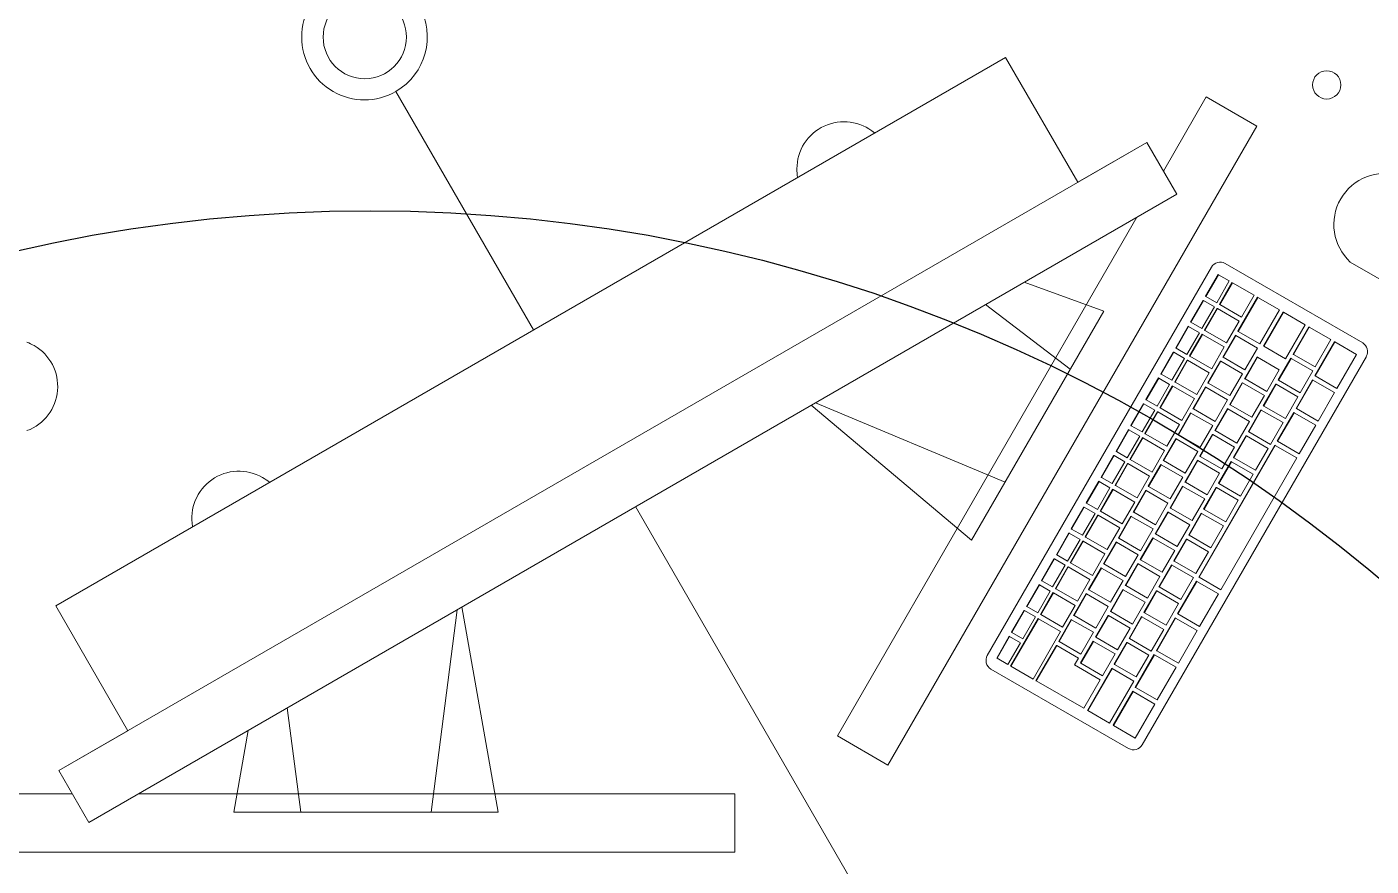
# Model space of a CAD drawing. Header units: millimetres. Extents: x 155920 to 295199, y -4084 to 97293.
# Drawn here: x 176983 to 177839, y 17384 to 17919 of the extents above; entities that cross this region are included whole.
import ezdxf

# ---------------------------------------------------------------- set-up
doc = ezdxf.new("R2010")
doc.units = ezdxf.units.MM
doc.header["$MEASUREMENT"] = 0
for name, color, linetype, lineweight in [('A-GENM', 8, 'CONTINUOUS', 9), ('E-ELEC-EQPM', 8, 'CONTINUOUS', 9), ('I-FURN', 8, 'CONTINUOUS', 9)]:
    doc.layers.add(name, color=color, linetype=linetype, lineweight=lineweight)
doc.layers.add('Social Distancing', color=7, linetype='CONTINUOUS')

msp = doc.modelspace()

# ---------------------------------------------------------------- linework, layer by layer
at = {"layer": 'A-GENM'}
for p, q in [((177594.85, 17518.52), (177737.62, 17765.8)), ((177746.3, 17768.12), (177833.91, 17717.54)), ((177826.02, 17769), (177881.01, 17737.25)), ((177733.81, 17747.22), (177741.81, 17761.07)), ((177742.05, 17760.94), (177734.05, 17747.08)), ((177740.96, 17743.09), (177748.96, 17756.95)), ((177742.05, 17760.94), (177741.81, 17761.07)), ((177748.96, 17756.95), (177742.05, 17760.94)), ((177742.67, 17742.1), (177750.67, 17755.96)), ((177750.91, 17755.82), (177742.91, 17741.96)), ((177750.91, 17755.82), (177750.67, 17755.96)), ((177764.74, 17747.84), (177750.91, 17755.82)), ((177734.05, 17747.08), (177733.81, 17747.22)), ((177734.05, 17747.08), (177740.96, 17743.09)), ((177756.74, 17733.98), (177764.74, 17747.84)), ((177724.31, 17730.76), (177732.31, 17744.62)), ((177732.55, 17744.48), (177724.55, 17730.63)), ((177731.46, 17726.64), (177739.46, 17740.49)), ((177732.55, 17744.48), (177732.31, 17744.62)), ((177739.46, 17740.49), (177732.55, 17744.48)), ((177733.17, 17725.64), (177741.17, 17739.5)), ((177741.41, 17739.36), (177733.41, 17725.51)), ((177741.41, 17739.36), (177741.17, 17739.5)), ((177755.24, 17731.38), (177741.41, 17739.36)), ((177742.91, 17741.96), (177742.67, 17742.1)), ((177742.91, 17741.96), (177756.74, 17733.98)), ((177754.33, 17724.98), (177766.83, 17746.63)), ((177767.06, 17746.49), (177754.56, 17724.84)), ((177767.06, 17746.49), (177766.83, 17746.63)), ((177780.87, 17738.52), (177767.06, 17746.49)), ((177768.37, 17716.87), (177780.87, 17738.52)), ((177724.55, 17730.63), (177724.31, 17730.76)), ((177724.55, 17730.63), (177731.46, 17726.64)), ((177747.24, 17717.53), (177755.24, 17731.38)), ((177770.72, 17715.52), (177783.22, 17737.17)), ((177783.46, 17737.03), (177770.96, 17715.38)), ((177783.46, 17737.03), (177783.22, 17737.17)), ((177797.26, 17729.06), (177783.46, 17737.03)), ((177714.81, 17714.31), (177722.81, 17728.17)), ((177723.05, 17728.03), (177715.05, 17714.17)), ((177721.96, 17710.18), (177729.96, 17724.04)), ((177723.05, 17728.03), (177722.81, 17728.17)), ((177729.96, 17724.04), (177723.05, 17728.03)), ((177723.67, 17709.19), (177731.67, 17723.05)), ((177731.91, 17722.91), (177723.91, 17709.05)), ((177731.91, 17722.91), (177731.67, 17723.05)), ((177745.74, 17714.93), (177731.91, 17722.91)), ((177733.41, 17725.51), (177733.17, 17725.64)), ((177733.41, 17725.51), (177747.24, 17717.53)), ((177744.83, 17708.53), (177752.83, 17722.38)), ((177753.06, 17722.24), (177745.06, 17708.39)), ((177753.06, 17722.24), (177752.83, 17722.38)), ((177766.89, 17714.26), (177753.06, 17722.24)), ((177754.56, 17724.84), (177754.33, 17724.98)), ((177754.56, 17724.84), (177768.37, 17716.87)), ((177784.76, 17707.41), (177797.26, 17729.06)), ((177789.61, 17710.38), (177799.61, 17727.7)), ((177799.85, 17727.56), (177789.85, 17710.24)), ((177799.85, 17727.56), (177799.61, 17727.7)), ((177813.65, 17719.59), (177799.85, 17727.56)), ((177715.05, 17714.17), (177714.81, 17714.31)), ((177715.05, 17714.17), (177721.96, 17710.18)), ((177737.74, 17701.07), (177745.74, 17714.93)), ((177758.89, 17700.41), (177766.89, 17714.26)), ((177770.96, 17715.38), (177770.72, 17715.52)), ((177770.96, 17715.38), (177784.76, 17707.41)), ((177803.5, 17696.59), (177816, 17718.24)), ((177803.65, 17702.27), (177813.65, 17719.59)), ((177816.24, 17718.1), (177803.74, 17696.45)), ((177816.24, 17718.1), (177816, 17718.24)), ((177830.04, 17710.13), (177816.24, 17718.1)), ((177836.23, 17708.87), (177693.46, 17461.59)), ((177705.31, 17697.85), (177713.31, 17711.71)), ((177713.55, 17711.57), (177705.55, 17697.72)), ((177712.46, 17693.73), (177720.46, 17707.58)), ((177713.55, 17711.57), (177713.31, 17711.71)), ((177720.46, 17707.58), (177713.55, 17711.57)), ((177714.17, 17692.74), (177722.17, 17706.59)), ((177722.41, 17706.45), (177714.41, 17692.6)), ((177722.41, 17706.45), (177722.17, 17706.59)), ((177736.24, 17698.47), (177722.41, 17706.45)), ((177723.91, 17709.05), (177723.67, 17709.19)), ((177723.91, 17709.05), (177737.74, 17701.07)), ((177735.33, 17692.07), (177743.33, 17705.93)), ((177743.56, 17705.79), (177735.56, 17691.93)), ((177743.56, 17705.79), (177743.33, 17705.93)), ((177757.39, 17697.81), (177743.56, 17705.79)), ((177745.06, 17708.39), (177744.83, 17708.53)), ((177745.06, 17708.39), (177758.89, 17700.41)), ((177758.72, 17694.73), (177766.72, 17708.59)), ((177766.96, 17708.45), (177758.96, 17694.59)), ((177766.96, 17708.45), (177766.72, 17708.59)), ((177780.78, 17700.47), (177766.96, 17708.45)), ((177780.11, 17693.93), (177788.11, 17707.78)), ((177788.35, 17707.65), (177780.35, 17693.79)), ((177788.35, 17707.65), (177788.11, 17707.78)), ((177802.17, 17699.67), (177788.35, 17707.65)), ((177789.85, 17710.24), (177789.61, 17710.38)), ((177789.85, 17710.24), (177803.65, 17702.27)), ((177817.54, 17688.48), (177830.04, 17710.13)), ((177705.55, 17697.72), (177705.31, 17697.85)), ((177705.55, 17697.72), (177712.46, 17693.73)), ((177728.24, 17684.62), (177736.24, 17698.47)), ((177749.39, 17683.95), (177757.39, 17697.81)), ((177772.78, 17686.61), (177780.78, 17700.47)), ((177794.17, 17685.81), (177802.17, 17699.67)), ((177803.74, 17696.45), (177803.5, 17696.59)), ((177803.74, 17696.45), (177817.54, 17688.48)), ((177695.81, 17681.4), (177703.81, 17695.26)), ((177704.05, 17695.12), (177696.05, 17681.26)), ((177702.96, 17677.27), (177710.96, 17691.13)), ((177704.05, 17695.12), (177703.81, 17695.26)), ((177710.96, 17691.13), (177704.05, 17695.12)), ((177704.67, 17676.28), (177712.67, 17690.14)), ((177712.91, 17690), (177704.91, 17676.14)), ((177712.91, 17690), (177712.67, 17690.14)), ((177726.74, 17682.02), (177712.91, 17690)), ((177714.41, 17692.6), (177714.17, 17692.74)), ((177714.41, 17692.6), (177728.24, 17684.62)), ((177725.83, 17675.62), (177733.83, 17689.47)), ((177734.06, 17689.33), (177726.06, 17675.48)), ((177734.06, 17689.33), (177733.83, 17689.47)), ((177747.89, 17681.35), (177734.06, 17689.33)), ((177735.56, 17691.93), (177735.33, 17692.07)), ((177735.56, 17691.93), (177749.39, 17683.95)), ((177749.22, 17678.28), (177757.22, 17692.13)), ((177757.46, 17691.99), (177749.46, 17678.14)), ((177757.46, 17691.99), (177757.22, 17692.13)), ((177771.28, 17684.01), (177757.46, 17691.99)), ((177758.96, 17694.59), (177758.72, 17694.73)), ((177758.96, 17694.59), (177772.78, 17686.61)), ((177770.61, 17677.47), (177778.61, 17691.33)), ((177778.85, 17691.19), (177770.85, 17677.33)), ((177778.85, 17691.19), (177778.61, 17691.33)), ((177792.67, 17683.21), (177778.85, 17691.19)), ((177780.35, 17693.79), (177780.11, 17693.93)), ((177780.35, 17693.79), (177794.17, 17685.81)), ((177791.5, 17675.8), (177802, 17693.99)), ((177802.24, 17693.85), (177791.74, 17675.66)), ((177802.24, 17693.85), (177802, 17693.99)), ((177816.04, 17685.88), (177802.24, 17693.85)), ((177686.31, 17664.95), (177694.31, 17678.8)), ((177694.55, 17678.66), (177686.55, 17664.81)), ((177694.55, 17678.66), (177694.31, 17678.8)), ((177701.46, 17674.67), (177694.55, 17678.66)), ((177696.05, 17681.26), (177695.81, 17681.4)), ((177696.05, 17681.26), (177702.96, 17677.27)), ((177718.74, 17668.16), (177726.74, 17682.02)), ((177739.89, 17667.5), (177747.89, 17681.35)), ((177749.46, 17678.14), (177749.22, 17678.28)), ((177763.28, 17670.16), (177771.28, 17684.01)), ((177784.67, 17669.35), (177792.67, 17683.21)), ((177805.54, 17667.7), (177816.04, 17685.88)), ((177693.46, 17660.82), (177701.46, 17674.67)), ((177695.17, 17659.83), (177703.17, 17673.68)), ((177703.41, 17673.54), (177695.41, 17659.69)), ((177703.41, 17673.54), (177703.17, 17673.68)), ((177717.24, 17665.56), (177703.41, 17673.54)), ((177704.91, 17676.14), (177704.67, 17676.28)), ((177704.91, 17676.14), (177718.74, 17668.16)), ((177716.33, 17659.16), (177724.33, 17673.02)), ((177724.56, 17672.88), (177716.56, 17659.02)), ((177724.56, 17672.88), (177724.33, 17673.02)), ((177738.39, 17664.9), (177724.56, 17672.88)), ((177726.06, 17675.48), (177725.83, 17675.62)), ((177726.06, 17675.48), (177739.89, 17667.5)), ((177739.72, 17661.82), (177747.72, 17675.68)), ((177747.96, 17675.54), (177739.96, 17661.68)), ((177747.96, 17675.54), (177747.72, 17675.68)), ((177761.78, 17667.56), (177747.96, 17675.54)), ((177749.46, 17678.14), (177763.28, 17670.16)), ((177761.11, 17661.02), (177769.11, 17674.87)), ((177769.35, 17674.74), (177761.35, 17660.88)), ((177769.35, 17674.74), (177769.11, 17674.87)), ((177783.17, 17666.76), (177769.35, 17674.74)), ((177770.85, 17677.33), (177770.61, 17677.47)), ((177770.85, 17677.33), (177784.67, 17669.35)), ((177779.5, 17655.02), (177790, 17673.21)), ((177790.24, 17673.07), (177779.74, 17654.88)), ((177790.24, 17673.07), (177790, 17673.21)), ((177804.04, 17665.1), (177790.24, 17673.07)), ((177791.74, 17675.66), (177791.5, 17675.8)), ((177791.74, 17675.66), (177805.54, 17667.7)), ((177676.81, 17648.49), (177684.81, 17662.35)), ((177685.05, 17662.21), (177677.05, 17648.35)), ((177685.05, 17662.21), (177684.81, 17662.35)), ((177691.96, 17658.22), (177685.05, 17662.21)), ((177686.55, 17664.81), (177686.31, 17664.95)), ((177686.55, 17664.81), (177693.46, 17660.82)), ((177709.24, 17651.71), (177717.24, 17665.56)), ((177730.39, 17651.04), (177738.39, 17664.9)), ((177739.96, 17661.68), (177739.72, 17661.82)), ((177739.96, 17661.68), (177753.78, 17653.7)), ((177753.78, 17653.7), (177761.78, 17667.56)), ((177775.17, 17652.9), (177783.17, 17666.76)), ((177793.54, 17646.91), (177804.04, 17665.1)), ((177683.96, 17644.36), (177691.96, 17658.22)), ((177685.67, 17643.37), (177693.67, 17657.23)), ((177693.91, 17657.09), (177685.91, 17643.23)), ((177693.91, 17657.09), (177693.67, 17657.23)), ((177707.74, 17649.11), (177693.91, 17657.09)), ((177695.41, 17659.69), (177695.17, 17659.83)), ((177695.41, 17659.69), (177709.24, 17651.71)), ((177706.83, 17642.71), (177714.83, 17656.56)), ((177715.06, 17656.43), (177707.06, 17642.57)), ((177715.06, 17656.43), (177714.83, 17656.56)), ((177728.89, 17648.44), (177715.06, 17656.43)), ((177716.56, 17659.02), (177716.33, 17659.16)), ((177716.56, 17659.02), (177730.39, 17651.04)), ((177730.22, 17645.37), (177738.22, 17659.22)), ((177738.46, 17659.09), (177730.46, 17645.23)), ((177738.46, 17659.09), (177738.22, 17659.22)), ((177752.28, 17651.11), (177738.46, 17659.09)), ((177751.61, 17644.56), (177759.61, 17658.42)), ((177759.85, 17658.28), (177751.85, 17644.43)), ((177759.85, 17658.28), (177759.61, 17658.42)), ((177773.67, 17650.3), (177759.85, 17658.28)), ((177761.35, 17660.88), (177761.11, 17661.02)), ((177761.35, 17660.88), (177775.17, 17652.9)), ((177779.74, 17654.88), (177779.5, 17655.02)), ((177779.74, 17654.88), (177793.54, 17646.91)), ((177667.31, 17632.04), (177675.31, 17645.89)), ((177675.55, 17645.75), (177667.55, 17631.9)), ((177675.55, 17645.75), (177675.31, 17645.89)), ((177682.46, 17641.76), (177675.55, 17645.75)), ((177677.05, 17648.35), (177676.81, 17648.49)), ((177677.05, 17648.35), (177683.96, 17644.36)), ((177699.74, 17635.25), (177707.74, 17649.11)), ((177720.89, 17634.59), (177728.89, 17648.44)), ((177729.5, 17568.42), (177778, 17652.42)), ((177778.24, 17652.28), (177729.74, 17568.28)), ((177730.46, 17645.23), (177730.22, 17645.37)), ((177730.46, 17645.23), (177744.28, 17637.25)), ((177743.54, 17560.31), (177792.04, 17644.31)), ((177744.28, 17637.25), (177752.28, 17651.11)), ((177751.85, 17644.43), (177751.61, 17644.56)), ((177751.85, 17644.43), (177765.67, 17636.45)), ((177765.67, 17636.45), (177773.67, 17650.3)), ((177778.24, 17652.28), (177778, 17652.42)), ((177792.04, 17644.31), (177778.24, 17652.28)), ((177674.46, 17627.91), (177682.46, 17641.76)), ((177676.17, 17626.92), (177684.17, 17640.77)), ((177684.41, 17640.64), (177676.41, 17626.78)), ((177684.41, 17640.64), (177684.17, 17640.77)), ((177698.24, 17632.66), (177684.41, 17640.64)), ((177685.91, 17643.23), (177685.67, 17643.37)), ((177685.91, 17643.23), (177699.74, 17635.25)), ((177697.33, 17626.25), (177705.33, 17640.11)), ((177705.56, 17639.97), (177697.56, 17626.11)), ((177705.56, 17639.97), (177705.33, 17640.11)), ((177719.39, 17631.99), (177705.56, 17639.97)), ((177707.06, 17642.57), (177706.83, 17642.71)), ((177707.06, 17642.57), (177720.89, 17634.59)), ((177720.72, 17628.91), (177728.72, 17642.77)), ((177728.96, 17642.63), (177720.96, 17628.77)), ((177728.96, 17642.63), (177728.72, 17642.77)), ((177742.78, 17634.65), (177728.96, 17642.63)), ((177742.11, 17628.11), (177750.11, 17641.97)), ((177750.35, 17641.83), (177742.35, 17627.97)), ((177750.35, 17641.83), (177750.11, 17641.97)), ((177764.17, 17633.85), (177750.35, 17641.83)), ((177657.81, 17615.58), (177665.81, 17629.44)), ((177666.05, 17629.3), (177658.05, 17615.44)), ((177666.05, 17629.3), (177665.81, 17629.44)), ((177672.96, 17625.31), (177666.05, 17629.3)), ((177667.55, 17631.9), (177667.31, 17632.04)), ((177667.55, 17631.9), (177674.46, 17627.91)), ((177676.41, 17626.78), (177676.17, 17626.92)), ((177690.24, 17618.8), (177698.24, 17632.66)), ((177711.39, 17618.13), (177719.39, 17631.99)), ((177720.96, 17628.77), (177720.72, 17628.91)), ((177720.96, 17628.77), (177734.78, 17620.79)), ((177734.78, 17620.79), (177742.78, 17634.65)), ((177742.35, 17627.97), (177742.11, 17628.11)), ((177742.35, 17627.97), (177756.17, 17619.99)), ((177756.17, 17619.99), (177764.17, 17633.85)), ((177664.96, 17611.45), (177672.96, 17625.31)), ((177666.67, 17610.46), (177674.67, 17624.32)), ((177674.91, 17624.18), (177666.91, 17610.32)), ((177674.91, 17624.18), (177674.67, 17624.32)), ((177688.74, 17616.2), (177674.91, 17624.18)), ((177676.41, 17626.78), (177690.24, 17618.8)), ((177687.83, 17609.8), (177695.83, 17623.65)), ((177696.06, 17623.52), (177688.06, 17609.66)), ((177696.06, 17623.52), (177695.83, 17623.65)), ((177709.89, 17615.54), (177696.06, 17623.52)), ((177697.56, 17626.11), (177697.33, 17626.25)), ((177697.56, 17626.11), (177711.39, 17618.13)), ((177711.22, 17612.46), (177719.22, 17626.32)), ((177719.46, 17626.18), (177711.46, 17612.32)), ((177719.46, 17626.18), (177719.22, 17626.32)), ((177733.28, 17618.2), (177719.46, 17626.18)), ((177732.61, 17611.66), (177740.61, 17625.51)), ((177740.85, 17625.37), (177732.85, 17611.52)), ((177740.85, 17625.37), (177740.61, 17625.51)), ((177754.67, 17617.39), (177740.85, 17625.37)), ((177648.31, 17599.13), (177656.31, 17612.98)), ((177656.55, 17612.85), (177648.55, 17598.99)), ((177656.55, 17612.85), (177656.31, 17612.98)), ((177663.46, 17608.86), (177656.55, 17612.85)), ((177658.05, 17615.44), (177657.81, 17615.58)), ((177658.05, 17615.44), (177664.96, 17611.45)), ((177666.91, 17610.32), (177666.67, 17610.46)), ((177666.91, 17610.32), (177680.74, 17602.34)), ((177680.74, 17602.34), (177688.74, 17616.2)), ((177688.06, 17609.66), (177687.83, 17609.8)), ((177701.72, 17596), (177709.72, 17609.86)), ((177701.89, 17601.68), (177709.89, 17615.54)), ((177709.96, 17609.72), (177709.72, 17609.86)), ((177711.46, 17612.32), (177711.22, 17612.46)), ((177711.46, 17612.32), (177725.28, 17604.34)), ((177725.28, 17604.34), (177733.28, 17618.2)), ((177732.85, 17611.52), (177732.61, 17611.66)), ((177732.85, 17611.52), (177746.67, 17603.54)), ((177746.67, 17603.54), (177754.67, 17617.39)), ((177655.46, 17595), (177663.46, 17608.86)), ((177657.17, 17594.01), (177665.17, 17607.87)), ((177665.41, 17607.73), (177657.41, 17593.87)), ((177665.41, 17607.73), (177665.17, 17607.87)), ((177679.24, 17599.75), (177665.41, 17607.73)), ((177678.33, 17593.34), (177686.33, 17607.2)), ((177686.56, 17607.06), (177678.56, 17593.21)), ((177686.56, 17607.06), (177686.33, 17607.2)), ((177700.39, 17599.08), (177686.56, 17607.06)), ((177688.06, 17609.66), (177701.89, 17601.68)), ((177709.96, 17609.72), (177701.96, 17595.87)), ((177723.78, 17601.74), (177709.96, 17609.72)), ((177715.78, 17587.89), (177723.78, 17601.74)), ((177723.11, 17595.2), (177731.11, 17609.06)), ((177731.35, 17608.92), (177723.35, 17595.06)), ((177731.35, 17608.92), (177731.11, 17609.06)), ((177745.17, 17600.94), (177731.35, 17608.92)), ((177638.81, 17582.67), (177646.81, 17596.53)), ((177647.05, 17596.39), (177639.05, 17582.53)), ((177647.05, 17596.39), (177646.81, 17596.53)), ((177653.96, 17592.4), (177647.05, 17596.39)), ((177648.55, 17598.99), (177648.31, 17599.13)), ((177648.55, 17598.99), (177655.46, 17595)), ((177657.41, 17593.87), (177657.17, 17594.01)), ((177657.41, 17593.87), (177671.24, 17585.89)), ((177671.24, 17585.89), (177679.24, 17599.75)), ((177678.56, 17593.21), (177678.33, 17593.34)), ((177678.56, 17593.21), (177692.39, 17585.22)), ((177692.22, 17579.55), (177700.22, 17593.41)), ((177692.39, 17585.22), (177700.39, 17599.08)), ((177700.46, 17593.27), (177692.46, 17579.41)), ((177700.46, 17593.27), (177700.22, 17593.41)), ((177714.28, 17585.29), (177700.46, 17593.27)), ((177701.96, 17595.87), (177701.72, 17596)), ((177701.96, 17595.87), (177715.78, 17587.89)), ((177723.35, 17595.06), (177723.11, 17595.2)), ((177723.35, 17595.06), (177737.17, 17587.08)), ((177737.17, 17587.08), (177745.17, 17600.94)), ((177645.96, 17578.54), (177653.96, 17592.4)), ((177647.67, 17577.55), (177655.67, 17591.41)), ((177655.91, 17591.27), (177647.91, 17577.42)), ((177655.91, 17591.27), (177655.67, 17591.41)), ((177669.74, 17583.29), (177655.91, 17591.27)), ((177668.83, 17576.89), (177676.83, 17590.75)), ((177677.06, 17590.61), (177669.06, 17576.75)), ((177677.06, 17590.61), (177676.83, 17590.75)), ((177690.89, 17582.63), (177677.06, 17590.61)), ((177706.28, 17571.43), (177714.28, 17585.29)), ((177713.61, 17578.75), (177721.61, 17592.6)), ((177721.85, 17592.46), (177713.85, 17578.61)), ((177721.85, 17592.46), (177721.61, 17592.6)), ((177735.67, 17584.48), (177721.85, 17592.46)), ((177727.67, 17570.63), (177735.67, 17584.48)), ((177629.31, 17566.22), (177637.31, 17580.08)), ((177637.55, 17579.94), (177629.55, 17566.08)), ((177636.46, 17562.09), (177644.46, 17575.95)), ((177637.55, 17579.94), (177637.31, 17580.08)), ((177644.46, 17575.95), (177637.55, 17579.94)), ((177639.05, 17582.53), (177638.81, 17582.67)), ((177639.05, 17582.53), (177645.96, 17578.54)), ((177647.91, 17577.42), (177647.67, 17577.55)), ((177647.91, 17577.42), (177661.74, 17569.44)), ((177661.74, 17569.44), (177669.74, 17583.29)), ((177669.06, 17576.75), (177668.83, 17576.89)), ((177669.06, 17576.75), (177682.89, 17568.77)), ((177682.72, 17563.1), (177690.72, 17576.95)), ((177682.89, 17568.77), (177690.89, 17582.63)), ((177690.96, 17576.81), (177682.96, 17562.96)), ((177690.96, 17576.81), (177690.72, 17576.95)), ((177704.78, 17568.83), (177690.96, 17576.81)), ((177692.46, 17579.41), (177692.22, 17579.55)), ((177692.46, 17579.41), (177706.28, 17571.43)), ((177704.11, 17562.29), (177712.11, 17576.15)), ((177712.35, 17576.01), (177704.35, 17562.15)), ((177712.35, 17576.01), (177712.11, 17576.15)), ((177726.17, 17568.03), (177712.35, 17576.01)), ((177713.85, 17578.61), (177713.61, 17578.75)), ((177713.85, 17578.61), (177727.67, 17570.63)), ((177638.17, 17561.1), (177646.17, 17574.96)), ((177646.41, 17574.82), (177638.41, 17560.96)), ((177646.41, 17574.82), (177646.17, 17574.96)), ((177660.24, 17566.84), (177646.41, 17574.82)), ((177659.33, 17560.43), (177667.33, 17574.29)), ((177667.56, 17574.15), (177659.56, 17560.3)), ((177667.56, 17574.15), (177667.33, 17574.29)), ((177681.39, 17566.17), (177667.56, 17574.15)), ((177696.78, 17554.98), (177704.78, 17568.83)), ((177718.17, 17554.17), (177726.17, 17568.03)), ((177729.74, 17568.28), (177729.5, 17568.42)), ((177729.74, 17568.28), (177743.54, 17560.31)), ((177619.81, 17549.76), (177627.81, 17563.62)), ((177628.05, 17563.48), (177620.05, 17549.63)), ((177626.96, 17545.64), (177634.96, 17559.49)), ((177628.05, 17563.48), (177627.81, 17563.62)), ((177634.96, 17559.49), (177628.05, 17563.48)), ((177628.67, 17544.65), (177636.67, 17558.5)), ((177629.55, 17566.08), (177629.31, 17566.22)), ((177629.55, 17566.08), (177636.46, 17562.09)), ((177636.91, 17558.36), (177636.67, 17558.5)), ((177638.41, 17560.96), (177638.17, 17561.1)), ((177638.41, 17560.96), (177652.24, 17552.98)), ((177652.24, 17552.98), (177660.24, 17566.84)), ((177659.56, 17560.3), (177659.33, 17560.43)), ((177659.56, 17560.3), (177673.39, 17552.32)), ((177673.22, 17546.64), (177681.22, 17560.5)), ((177673.39, 17552.32), (177681.39, 17566.17)), ((177681.46, 17560.36), (177673.46, 17546.5)), ((177681.46, 17560.36), (177681.22, 17560.5)), ((177695.28, 17552.38), (177681.46, 17560.36)), ((177682.96, 17562.96), (177682.72, 17563.1)), ((177682.96, 17562.96), (177696.78, 17554.98)), ((177694.61, 17545.84), (177702.61, 17559.69)), ((177702.85, 17559.56), (177694.85, 17545.7)), ((177702.85, 17559.56), (177702.61, 17559.69)), ((177716.67, 17551.57), (177702.85, 17559.56)), ((177704.35, 17562.15), (177704.11, 17562.29)), ((177704.35, 17562.15), (177718.17, 17554.17)), ((177716, 17545.03), (177728, 17565.82)), ((177728.24, 17565.68), (177716.24, 17544.9)), ((177728.24, 17565.68), (177728, 17565.82)), ((177742.04, 17557.71), (177728.24, 17565.68)), ((177636.91, 17558.36), (177628.91, 17544.51)), ((177650.74, 17550.38), (177636.91, 17558.36)), ((177642.74, 17536.53), (177650.74, 17550.38)), ((177649.83, 17543.98), (177657.83, 17557.84)), ((177658.06, 17557.7), (177650.06, 17543.84)), ((177658.06, 17557.7), (177657.83, 17557.84)), ((177671.89, 17549.72), (177658.06, 17557.7)), ((177687.28, 17538.52), (177695.28, 17552.38)), ((177708.67, 17537.72), (177716.67, 17551.57)), ((177730.04, 17536.93), (177742.04, 17557.71)), ((177609.67, 17511.74), (177627.17, 17542.05)), ((177627.41, 17541.91), (177609.91, 17511.6)), ((177610.31, 17533.31), (177618.31, 17547.17)), ((177618.55, 17547.03), (177610.55, 17533.17)), ((177617.46, 17529.18), (177625.46, 17543.04)), ((177618.55, 17547.03), (177618.31, 17547.17)), ((177625.46, 17543.04), (177618.55, 17547.03)), ((177620.05, 17549.63), (177619.81, 17549.76)), ((177620.05, 17549.63), (177626.96, 17545.64)), ((177627.41, 17541.91), (177627.17, 17542.05)), ((177641.48, 17533.79), (177627.41, 17541.91)), ((177628.91, 17544.51), (177628.67, 17544.65)), ((177628.91, 17544.51), (177642.74, 17536.53)), ((177640.33, 17527.53), (177648.33, 17541.38)), ((177648.56, 17541.24), (177648.33, 17541.38)), ((177650.06, 17543.84), (177649.83, 17543.98)), ((177650.06, 17543.84), (177663.89, 17535.86)), ((177663.72, 17530.19), (177671.72, 17544.04)), ((177663.89, 17535.86), (177671.89, 17549.72)), ((177671.96, 17543.9), (177663.96, 17530.05)), ((177671.96, 17543.9), (177671.72, 17544.04)), ((177685.78, 17535.92), (177671.96, 17543.9)), ((177673.46, 17546.5), (177673.22, 17546.64)), ((177673.46, 17546.5), (177687.28, 17538.52)), ((177685.11, 17529.38), (177693.11, 17543.24)), ((177693.35, 17543.1), (177685.35, 17529.24)), ((177693.35, 17543.1), (177693.11, 17543.24)), ((177707.17, 17535.12), (177693.35, 17543.1)), ((177694.85, 17545.7), (177694.61, 17545.84)), ((177694.85, 17545.7), (177708.67, 17537.72)), ((177702.5, 17521.65), (177714.5, 17542.44)), ((177714.74, 17542.3), (177702.74, 17521.51)), ((177714.74, 17542.3), (177714.5, 17542.44)), ((177728.54, 17534.33), (177714.74, 17542.3)), ((177716.24, 17544.9), (177716, 17545.03)), ((177716.24, 17544.9), (177730.04, 17536.93)), ((177610.55, 17533.17), (177610.31, 17533.31)), ((177610.55, 17533.17), (177617.46, 17529.18)), ((177623.98, 17503.48), (177641.48, 17533.79)), ((177648.56, 17541.24), (177640.56, 17527.39)), ((177662.39, 17533.26), (177648.56, 17541.24)), ((177654.39, 17519.41), (177662.39, 17533.26)), ((177677.78, 17522.07), (177685.78, 17535.92)), ((177699.17, 17521.26), (177707.17, 17535.12)), ((177716.54, 17513.54), (177728.54, 17534.33)), ((177600.81, 17516.86), (177608.81, 17530.71)), ((177609.05, 17530.57), (177601.05, 17516.72)), ((177607.96, 17512.73), (177615.96, 17526.58)), ((177609.05, 17530.57), (177608.81, 17530.71)), ((177615.96, 17526.58), (177609.05, 17530.57)), ((177625.83, 17502.41), (177638.83, 17524.93)), ((177639.06, 17524.79), (177626.06, 17502.27)), ((177639.06, 17524.79), (177638.83, 17524.93)), ((177652.89, 17516.81), (177639.06, 17524.79)), ((177640.56, 17527.39), (177640.33, 17527.53)), ((177640.56, 17527.39), (177654.39, 17519.41)), ((177654.22, 17513.73), (177662.22, 17527.59)), ((177662.46, 17527.45), (177654.46, 17513.59)), ((177662.46, 17527.45), (177662.22, 17527.59)), ((177676.28, 17519.47), (177662.46, 17527.45)), ((177663.96, 17530.05), (177663.72, 17530.19)), ((177663.96, 17530.05), (177677.78, 17522.07)), ((177675.61, 17512.93), (177683.61, 17526.78)), ((177683.85, 17526.65), (177675.85, 17512.79)), ((177683.85, 17526.65), (177683.61, 17526.78)), ((177697.67, 17518.67), (177683.85, 17526.65)), ((177685.35, 17529.24), (177685.11, 17529.38)), ((177685.35, 17529.24), (177699.17, 17521.26)), ((177601.05, 17516.72), (177600.81, 17516.86)), ((177601.05, 17516.72), (177607.96, 17512.73)), ((177650.39, 17512.48), (177652.89, 17516.81)), ((177668.28, 17505.61), (177676.28, 17519.47)), ((177689, 17498.27), (177701, 17519.05)), ((177701.24, 17518.91), (177689.24, 17498.13)), ((177689.67, 17504.81), (177697.67, 17518.67)), ((177701.24, 17518.91), (177701, 17519.05)), ((177715.04, 17510.94), (177701.24, 17518.91)), ((177702.74, 17521.51), (177702.5, 17521.65)), ((177702.74, 17521.51), (177716.54, 17513.54)), ((177684.79, 17459.26), (177597.18, 17509.85)), ((177609.91, 17511.6), (177609.67, 17511.74)), ((177609.91, 17511.6), (177623.98, 17503.48)), ((177666.78, 17503.01), (177650.39, 17512.48)), ((177654.46, 17513.59), (177654.22, 17513.73)), ((177654.46, 17513.59), (177668.28, 17505.61)), ((177658.61, 17483.48), (177674.11, 17510.33)), ((177674.35, 17510.19), (177658.85, 17483.34)), ((177674.35, 17510.19), (177674.11, 17510.33)), ((177688.17, 17502.21), (177674.35, 17510.19)), ((177675.85, 17512.79), (177675.61, 17512.93)), ((177675.85, 17512.79), (177689.67, 17504.81)), ((177703.04, 17490.16), (177715.04, 17510.94)), ((177626.06, 17502.27), (177625.83, 17502.41)), ((177626.06, 17502.27), (177656.28, 17484.83)), ((177656.28, 17484.83), (177666.78, 17503.01)), ((177672.67, 17475.36), (177688.17, 17502.21)), ((177675, 17474.02), (177687.5, 17495.67)), ((177687.74, 17495.53), (177675.24, 17473.88)), ((177687.74, 17495.53), (177687.5, 17495.67)), ((177701.54, 17487.56), (177687.74, 17495.53)), ((177689.24, 17498.13), (177689, 17498.27)), ((177689.24, 17498.13), (177703.04, 17490.16)), ((177658.85, 17483.34), (177658.61, 17483.48)), ((177658.85, 17483.34), (177672.67, 17475.36)), ((177689.04, 17465.91), (177701.54, 17487.56)), ((177675.24, 17473.88), (177675, 17474.02)), ((177675.24, 17473.88), (177689.04, 17465.91))]:
    msp.add_line(p, q, dxfattribs=at)
for centre, radius, start, end in [((177848.08, 17792.92), 32.54, 72.68038, 227.31962), ((177743.12, 17762.63), 6.35, 60, 150), ((177830.73, 17712.04), 6.35, 330, 60), ((177600.35, 17515.34), 6.35, 150, 240), ((177687.96, 17464.76), 6.35, 240, 330)]:
    msp.add_arc(centre, radius, start, end, dxfattribs=at)
at = {"layer": 'E-ELEC-EQPM'}
for p, q in [((177606.47, 17899.37), (177001.63, 17550.17)), ((177606.47, 17899.37), (177001.63, 17550.17)), ((177652.42, 17819.78), (177606.47, 17899.37)), ((177652.42, 17819.78), (177606.47, 17899.37)), ((177696.41, 17845.18), (177003.59, 17445.18)), ((177696.41, 17845.18), (177652.42, 17819.78)), ((177715.46, 17812.19), (177696.41, 17845.18)), ((177715.46, 17812.19), (177696.41, 17845.18)), ((177022.64, 17412.19), (177715.46, 17812.19)), ((177022.64, 17412.19), (177715.46, 17812.19)), ((177001.63, 17550.17), (177047.58, 17470.58)), ((177001.63, 17550.17), (177047.58, 17470.58)), ((177047.58, 17470.58), (177003.59, 17445.18)), ((177003.59, 17445.18), (177022.64, 17412.19)), ((177003.59, 17445.18), (177022.64, 17412.19))]:
    msp.add_line(p, q, dxfattribs=at)
at = {"layer": 'I-FURN'}
for p, q in [((177305.87, 17725.82), (177218.2, 17877.65)), ((177218.2, 17877.65), (177305.87, 17725.82)), ((177706.97, 17826.89), (177734.28, 17874.17)), ((177734.28, 17874.17), (177766.39, 17855.63)), ((177766.39, 17855.63), (177531.44, 17448.69)), ((177499.33, 17467.23), (177690, 17797.49)), ((177669, 17737.74), (177618.41, 17756.15)), ((177647.7, 17700.86), (177593.77, 17741.93)), ((177584.84, 17591.98), (177669, 17737.74)), ((177606.14, 17628.86), (177485.43, 17679.38)), ((177482.65, 17677.78), (177584.84, 17591.98)), ((177773.22, 16916.38), (177370.87, 17613.24)), ((177370.87, 17613.24), (177773.22, 16916.38)), ((177240.68, 17418.73), (177257.16, 17547.59)), ((177283.27, 17418.73), (177260.24, 17549.36)), ((177157.55, 17418.73), (177149.05, 17485.17)), ((177124.16, 17470.8), (177114.96, 17418.73)), ((177499.33, 17467.23), (177531.44, 17448.69)), ((176964.16, 17430.41), (177012.12, 17430.41)), ((177054.2, 17430.41), (177434.06, 17430.41)), ((177434.06, 17430.41), (177434.06, 17393.33)), ((177114.96, 17418.73), (177283.27, 17418.73)), ((177434.06, 17393.33), (176964.16, 17393.33))]:
    msp.add_line(p, q, dxfattribs=at)
for centre, radius, start, end in [((177198.2, 17912.29), 40, 300.00141, 120.00141), ((177198.2, 17912.29), 40, 120.00141, 300.00141), ((177198.37, 17912.28), 26.51, 0, 180), ((177198.37, 17912.28), 26.51, 180, 0), ((177810.99, 17881.83), 9, 0, 180), ((177810.99, 17881.83), 9, 180, 0), ((177503.58, 17828.37), 30, 49.73187, 180), ((177503.58, 17828.37), 30, 180, 190.26813), ((176972.83, 17689.79), 30, 60.00282, 69.71478), ((176972.83, 17689.79), 30, 290.28516, 60.00282), ((177118.21, 17605.86), 30, 60.00282, 190.24537), ((177118.21, 17605.86), 30, 49.75455, 60.00282)]:
    msp.add_arc(centre, radius, start, end, dxfattribs=at)
at = {"layer": 'Social Distancing'}
msp.add_circle((177201.76, 16801.65), 1000, dxfattribs=at)

doc.saveas('drawing.dxf')
